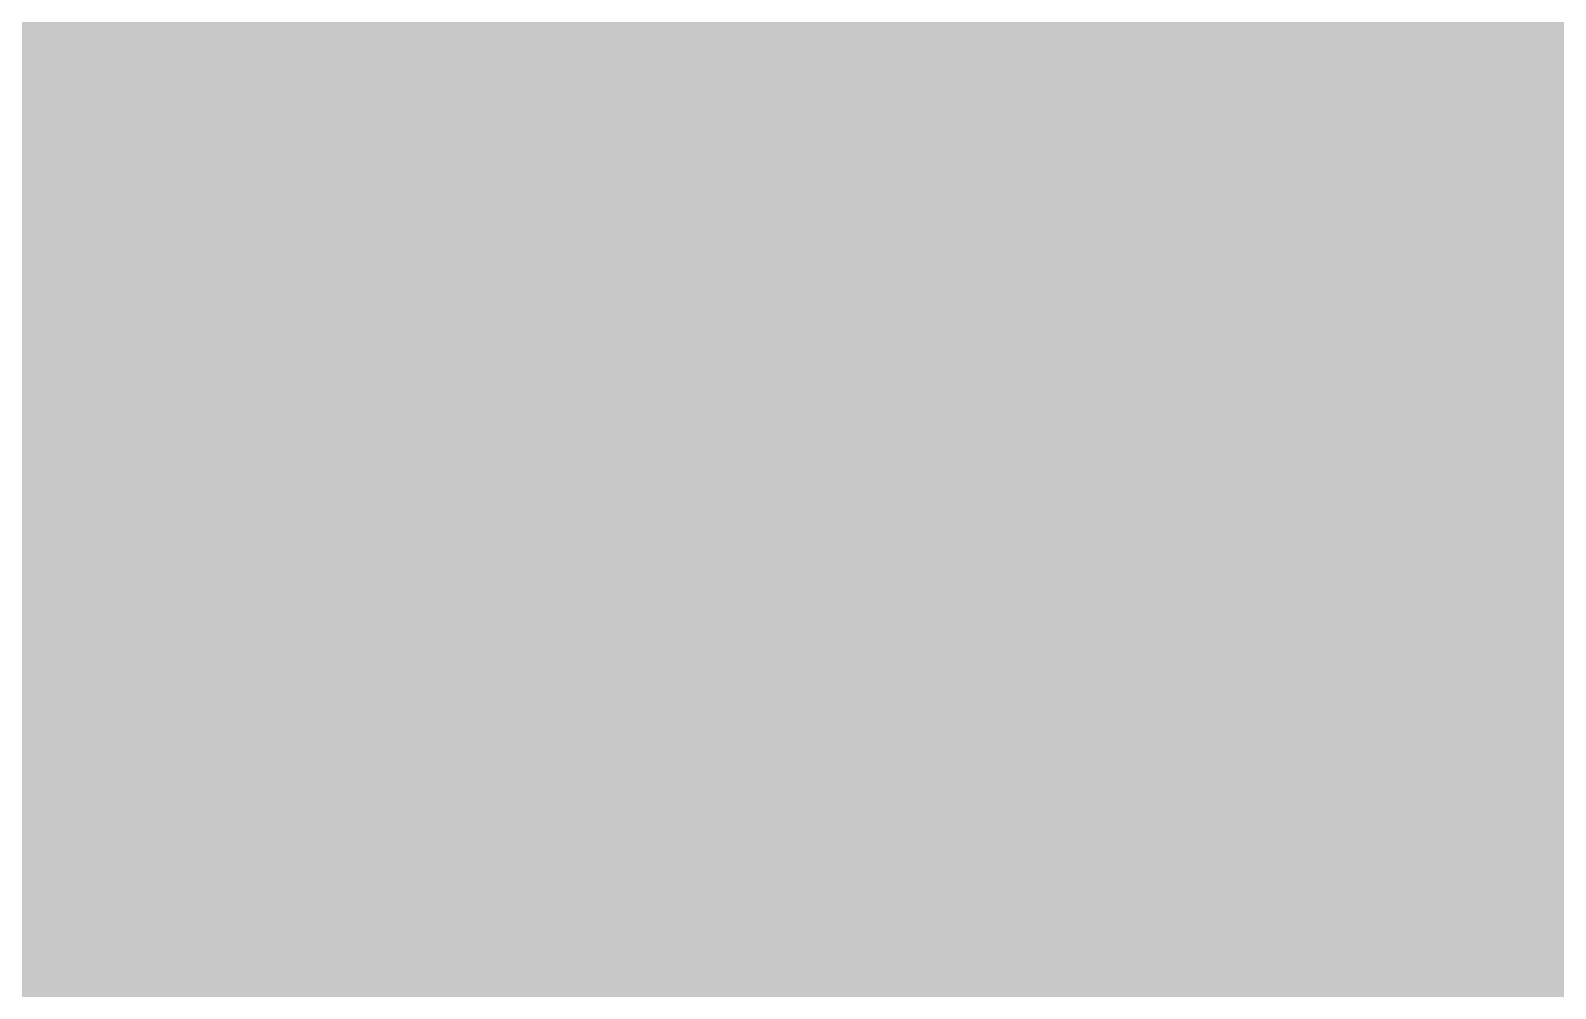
# Model space of a CAD drawing. Header units: millimetres. Extents: x 2043 to 2402, y 736 to 931.
# Drawn here: x 2199.299 to 2202.633, y 805.464 to 807.558 of the extents above; entities that cross this region are included whole.
import ezdxf

# ---------------------------------------------------------------- set-up
doc = ezdxf.new("R2010")
doc.units = ezdxf.units.MM
doc.layers.add('TopOverlay', color=2, linetype='Continuous')

# ---------------------------------------------------------------- blocks, each defined once
blk = doc.blocks.new('RJ45_LED_8')
at = {"layer": 'TopOverlay', "const_width": 0.15}
for points in [[(6, 3.0992), (-6, 3.0992)], [(-6, -4.395), (-6, 3.0992)]]:
    blk.add_lwpolyline(points, dxfattribs=at)
at = {"layer": 'TopOverlay', "const_width": 0.075}
blk.add_lwpolyline([(-6.0375, 3.0992, 1), (-5.9625, 3.0992, 1)], format="xyb", close=True, dxfattribs=at)
blk.add_lwpolyline([(-6.0375, 3.0992, 1), (-5.9625, 3.0992, 1)], format="xyb", close=True, dxfattribs=at)

msp = doc.modelspace()

# ---------------------------------------------------------------- linework, layer by layer
at = {"color": 7, "const_width": 0.1276}
for points in [[(2211.8152, 807.1025), (2198.8152, 807.1025)], [(2211.8152, 807.1025), (2198.8152, 807.1025)], [(2211.7152, 807.0025), (2198.9152, 807.0025)], [(2211.7152, 807.0025), (2198.9152, 807.0025)], [(2201.9627, 803.8287), (2201.9627, 807.0025)], [(2201.9627, 803.8287), (2201.9627, 807.0025)], [(2202.1862, 803.5133), (2202.1862, 807.0025)], [(2202.1862, 803.5133), (2202.1862, 807.0025)], [(2202.4097, 803.8287), (2202.4097, 807.0025)], [(2202.4097, 803.8287), (2202.4097, 807.0025)]]:
    msp.add_lwpolyline(points, dxfattribs=at)
at = {"color": 7, "const_width": 0.0638}
for points in [[(2201.9627, 806.9706, 1), (2201.9627, 807.0344, 1)], [(2201.9627, 806.9706, 1), (2201.9627, 807.0344, 1)], [(2202.1862, 806.9706, 1), (2202.1862, 807.0344, 1)], [(2202.1862, 806.9706, 1), (2202.1862, 807.0344, 1)], [(2202.4097, 806.9706, 1), (2202.4097, 807.0344, 1)], [(2202.4097, 806.9706, 1), (2202.4097, 807.0344, 1)]]:
    msp.add_lwpolyline(points, format="xyb", close=True, dxfattribs=at)
at = {"color": 7}
msp.add_solid([(2257.0831, 795.5835), (2257.0831, 811.8395), (2197.1391, 795.5835), (2197.1391, 811.8395)], dxfattribs=at)

# ---------------------------------------------------------------- block references
msp.add_blockref('RJ45_LED_8', (2205.3941, 804.1941), dxfattribs=at)

doc.saveas('drawing.dxf')
